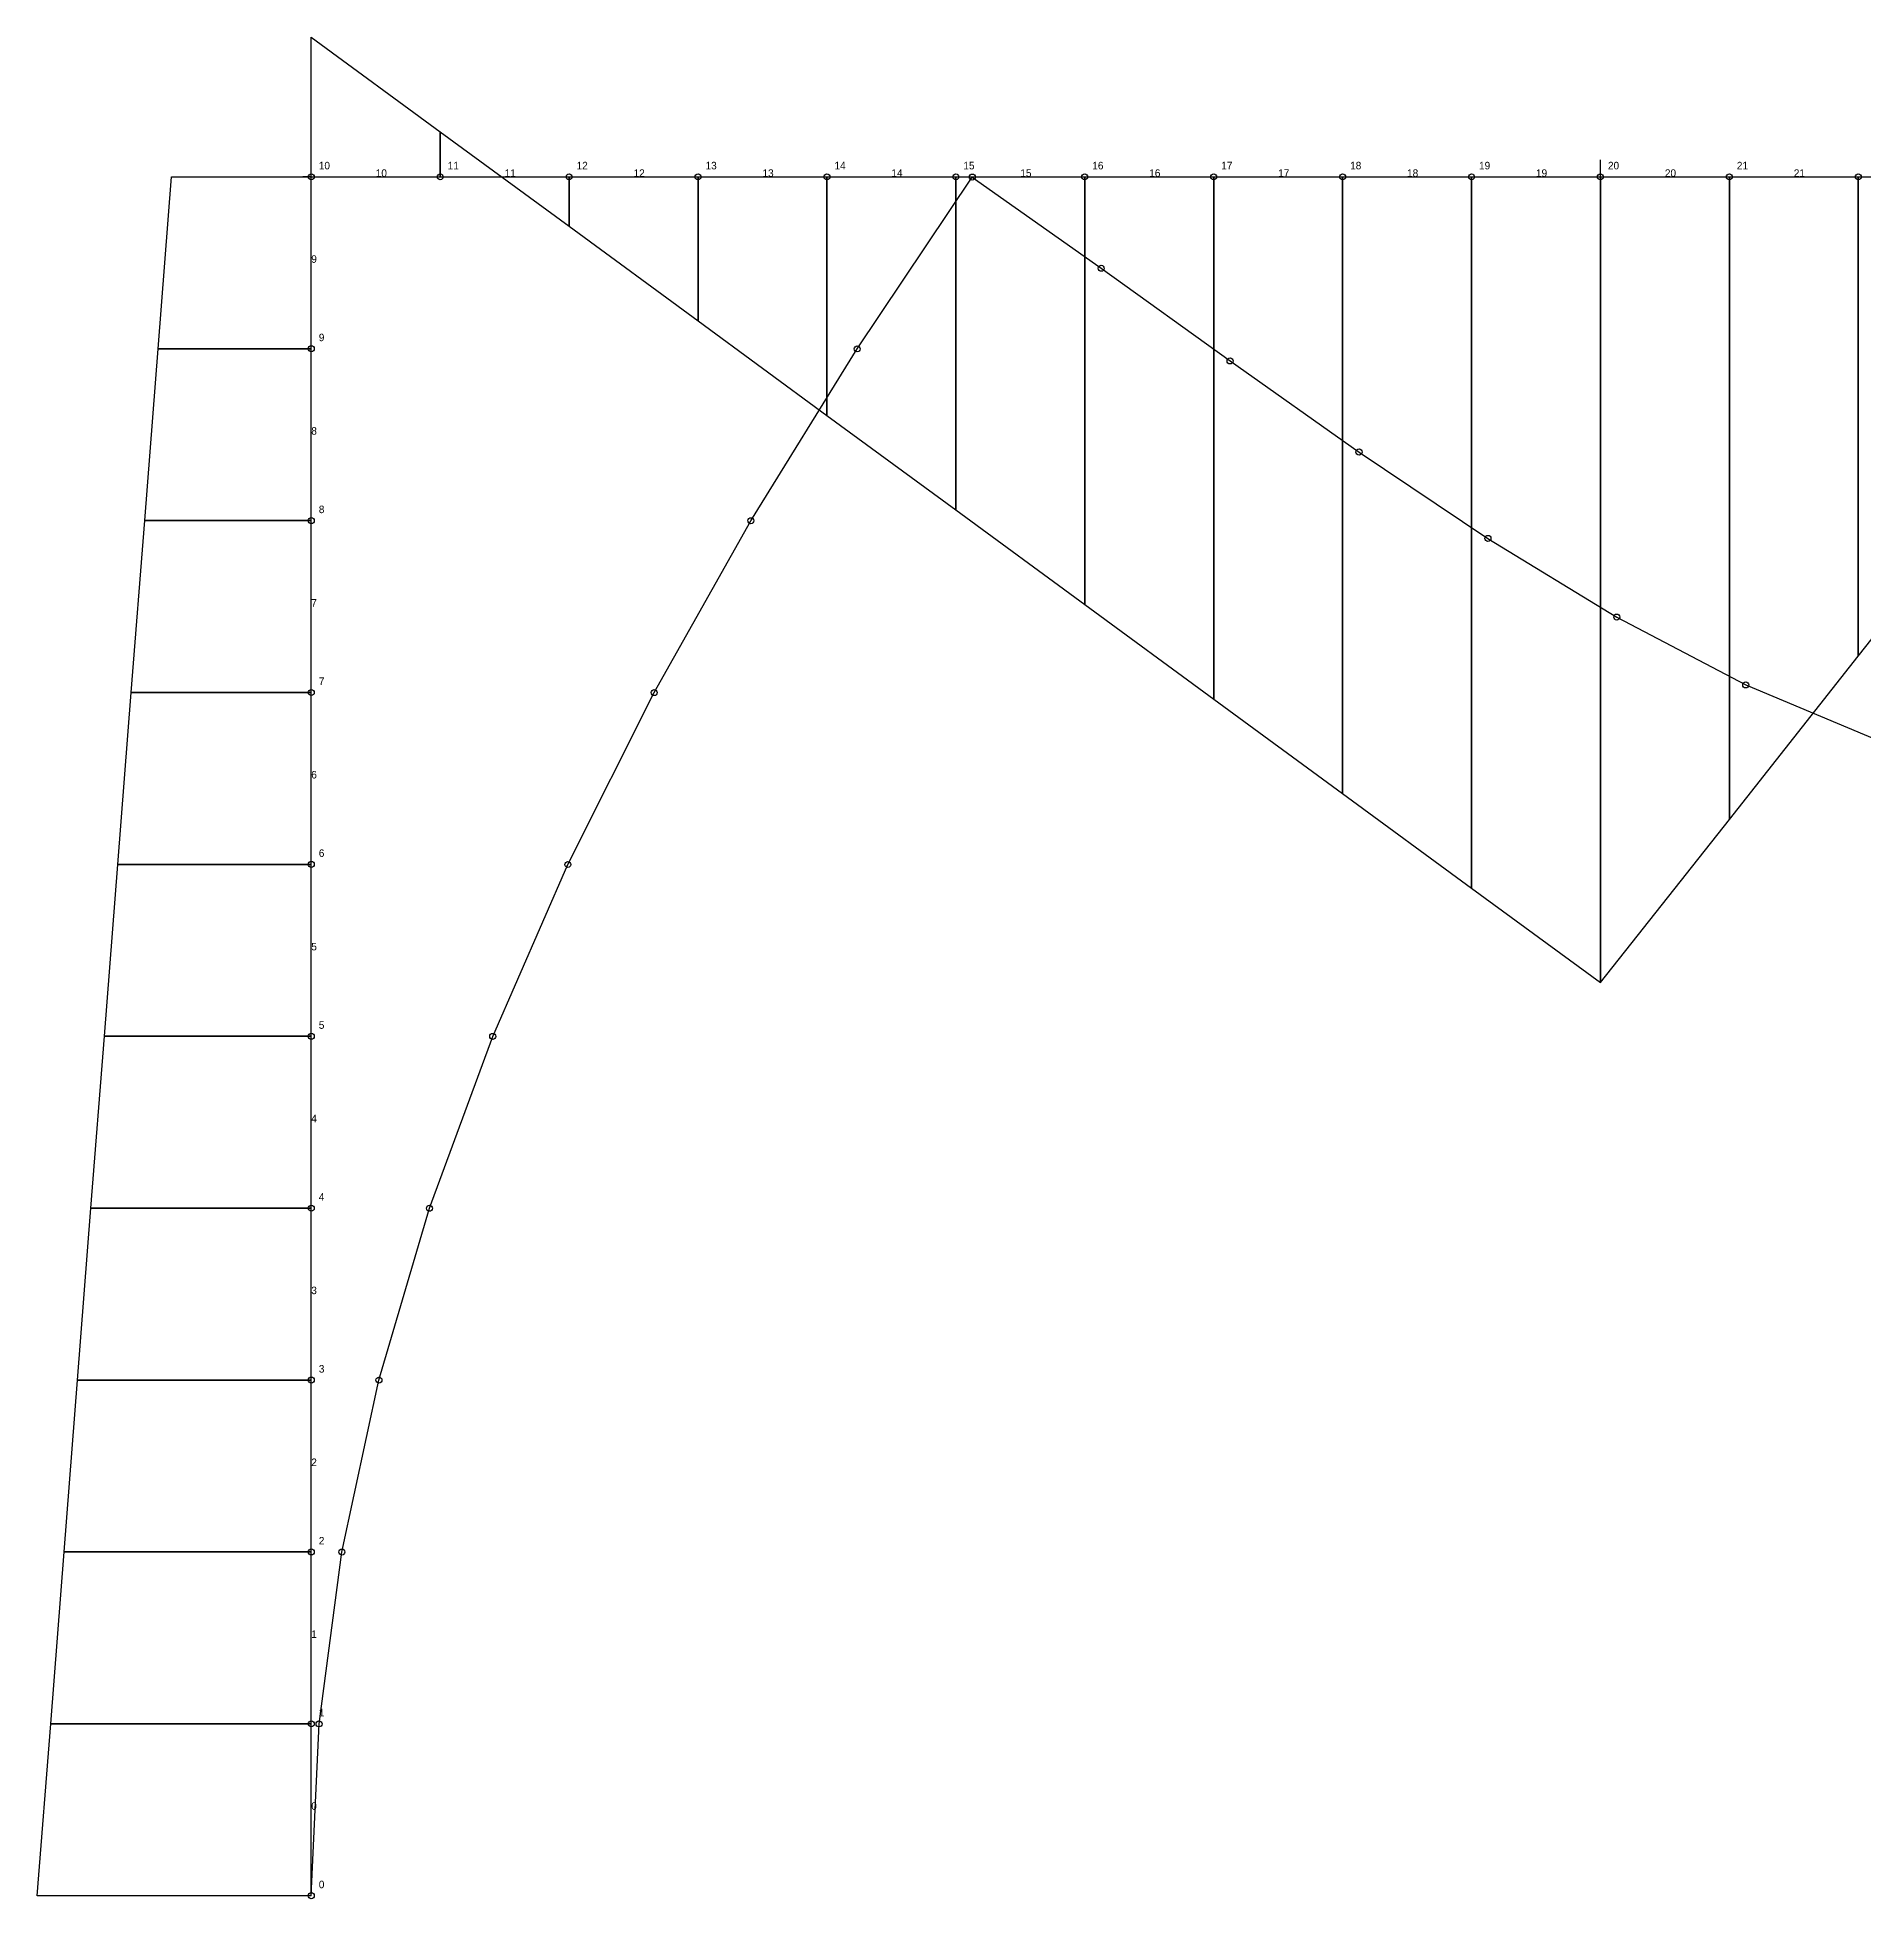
# Model space of a CAD drawing. Header units: metres. Extents: x -32 to 396, y 0 to 296.
# Drawn here: x -31.9 to 180.6, y -0.3 to 216.2 of the extents above; entities that cross this region are included whole.
import ezdxf

# ---------------------------------------------------------------- set-up
doc = ezdxf.new("R2010")
doc.units = ezdxf.units.M

msp = doc.modelspace()

# ---------------------------------------------------------------- linework, layer by layer
at = {"layer": 'BMD', "color": 4}
for p, q in [((0, 200), (0, 216.247)), ((0, 216.247), (15, 205.247)), ((15, 205.247), (15, 200)), ((15, 200), (15, 205.247)), ((15, 205.247), (30, 194.247)), ((-17.8108, 180), (-16.2468, 200)), ((-16.2468, 200), (0, 200)), ((30, 194.247), (30, 200)), ((30, 200), (30, 194.247)), ((45, 183.246), (45, 200)), ((45, 200), (45, 183.246)), ((60, 172.246), (60, 200)), ((60, 200), (60, 172.246)), ((75, 161.246), (75, 200)), ((75, 200), (75, 161.246)), ((90, 150.246), (90, 200)), ((90, 200), (90, 150.246)), ((105, 139.246), (105, 200)), ((105, 200), (105, 139.246)), ((120, 128.246), (120, 200)), ((120, 200), (120, 128.246)), ((135, 117.246), (135, 200)), ((135, 200), (135, 117.246)), ((150, 106.246), (150, 200)), ((150, 200), (150, 106.246)), ((165, 125.245), (165, 200)), ((165, 200), (165, 125.245)), ((180, 144.245), (180, 200)), ((180, 200), (180, 144.245)), ((30, 194.247), (45, 183.246)), ((45, 183.246), (60, 172.246)), ((-19.3749, 160), (-17.8108, 180)), ((-17.8108, 180), (0, 180)), ((0, 180), (-17.8108, 180)), ((60, 172.246), (75, 161.246)), ((180, 144.245), (195, 163.245)), ((75, 161.246), (90, 150.246)), ((-20.9389, 140), (-19.3749, 160)), ((-19.3749, 160), (0, 160)), ((0, 160), (-19.3749, 160)), ((90, 150.246), (105, 139.246)), ((165, 125.245), (180, 144.245)), ((-22.503, 120), (-20.9389, 140)), ((-20.9389, 140), (0, 140)), ((0, 140), (-20.9389, 140)), ((105, 139.246), (120, 128.246)), ((120, 128.246), (135, 117.246)), ((150, 106.246), (165, 125.245)), ((-24.067, 100), (-22.503, 120)), ((-22.503, 120), (0, 120)), ((0, 120), (-22.503, 120)), ((135, 117.246), (150, 106.246)), ((-25.6311, 80), (-24.067, 100)), ((-24.067, 100), (0, 100)), ((0, 100), (-24.067, 100)), ((-27.1951, 60), (-25.6311, 80)), ((-25.6311, 80), (0, 80)), ((0, 80), (-25.6311, 80)), ((-28.7592, 40), (-27.1951, 60)), ((-27.1951, 60), (0, 60)), ((0, 60), (-27.1951, 60)), ((-30.3232, 20), (-28.7592, 40)), ((-28.7592, 40), (0, 40)), ((0, 40), (-28.7592, 40)), ((-31.8873, 0), (-30.3232, 20)), ((-30.3232, 20), (0, 20)), ((0, 20), (-30.3232, 20)), ((0, 0), (-31.8873, 0))]:
    msp.add_line(p, q, dxfattribs=at)
at = {"layer": 'Deflected', "color": 1}
for p, q in [((63.518, 179.984), (76.914, 199.982)), ((76.914, 199.982), (91.9123, 189.368)), ((91.9123, 189.368), (106.911, 178.584)), ((51.1492, 159.986), (63.518, 179.984)), ((106.911, 178.584), (121.909, 167.987)), ((121.909, 167.987), (136.907, 157.933)), ((39.8977, 139.987), (51.1492, 159.986)), ((136.907, 157.933), (151.906, 148.78)), ((151.906, 148.78), (166.904, 140.884)), ((166.904, 140.884), (181.902, 134.601)), ((29.8538, 119.989), (39.8977, 139.987)), ((21.1076, 99.991), (29.8538, 119.989)), ((13.7494, 79.9928), (21.1076, 99.991)), ((7.8693, 59.9946), (13.7494, 79.9928)), ((3.5576, 39.9964), (7.8693, 59.9946)), ((0.9044, 19.9982), (3.5576, 39.9964)), ((0, 0), (0.9044, 19.9982))]:
    msp.add_line(p, q, dxfattribs=at)
for centre in [(76.914, 199.982), (91.9123, 189.368), (63.518, 179.984), (106.911, 178.584), (121.909, 167.987), (51.1492, 159.986), (136.907, 157.933), (151.906, 148.78), (166.904, 140.884), (39.8977, 139.987), (29.8538, 119.989), (21.1076, 99.991), (13.7494, 79.9928), (7.8693, 59.9946), (3.5576, 39.9964), (0.9044, 19.9982), (0, 0)]:
    msp.add_circle(centre, 0.35, dxfattribs=at)
at = {"layer": 'Information', "color": 1}
for p, q in [((150, 200), (150, 202)), ((0, 200), (-1, 200))]:
    msp.add_line(p, q, dxfattribs=at)
at = {"layer": 'Undeflected', "color": 0}
for p, q in [((0, 180), (0, 200)), ((0, 200), (15, 200)), ((15, 200), (30, 200)), ((30, 200), (45, 200)), ((45, 200), (60, 200)), ((60, 200), (75, 200)), ((75, 200), (90, 200)), ((90, 200), (105, 200)), ((105, 200), (120, 200)), ((120, 200), (135, 200)), ((135, 200), (150, 200)), ((150, 200), (165, 200)), ((165, 200), (180, 200)), ((180, 200), (195, 200)), ((0, 160), (0, 180)), ((0, 140), (0, 160)), ((0, 120), (0, 140)), ((0, 100), (0, 120)), ((0, 80), (0, 100)), ((0, 60), (0, 80)), ((0, 40), (0, 60)), ((0, 20), (0, 40)), ((0, 0), (0, 20))]:
    msp.add_line(p, q, dxfattribs=at)
for centre in [(0, 200), (15, 200), (30, 200), (45, 200), (60, 200), (75, 200), (90, 200), (105, 200), (120, 200), (135, 200), (150, 200), (165, 200), (180, 200), (0, 180), (0, 160), (0, 140), (0, 120), (0, 100), (0, 80), (0, 60), (0, 40), (0, 20), (0, 0)]:
    msp.add_circle(centre, 0.35, dxfattribs=at)

# ---------------------------------------------------------------- texts
at = {"layer": 'Information', "color": 5}
for s, p in [('10', (0.875, 200.875)), ('11', (15.875, 200.875)), ('12', (30.875, 200.875)), ('13', (45.875, 200.875)), ('14', (60.875, 200.875)), ('15', (75.875, 200.875)), ('16', (90.875, 200.875)), ('17', (105.875, 200.875)), ('18', (120.875, 200.875)), ('19', (135.875, 200.875)), ('20', (150.875, 200.875)), ('21', (165.875, 200.875)), ('9', (0.875, 180.875)), ('8', (0.875, 160.875)), ('7', (0.875, 140.875)), ('6', (0.875, 120.875)), ('5', (0.875, 100.875)), ('4', (0.875, 80.875)), ('3', (0.875, 60.875)), ('2', (0.875, 40.875)), ('1', (0.875, 20.875)), ('0', (0.875, 0.875))]:
    msp.add_text(s, height=0.875, dxfattribs=at).set_placement(p)
at = {"layer": 'Information', "color": 0}
for s, p in [('10', (7.5, 200)), ('11', (22.5, 200)), ('12', (37.5, 200)), ('13', (52.5, 200)), ('14', (67.5, 200)), ('15', (82.5, 200)), ('16', (97.5, 200)), ('17', (112.5, 200)), ('18', (127.5, 200)), ('19', (142.5, 200)), ('20', (157.5, 200)), ('21', (172.5, 200)), ('9', (0, 190)), ('8', (0, 170)), ('7', (0, 150)), ('6', (0, 130)), ('5', (0, 110)), ('4', (0, 90)), ('3', (0, 70)), ('2', (0, 50)), ('1', (0, 30)), ('0', (0, 10))]:
    msp.add_text(s, height=0.875, dxfattribs=at).set_placement(p)

doc.saveas('drawing.dxf')
